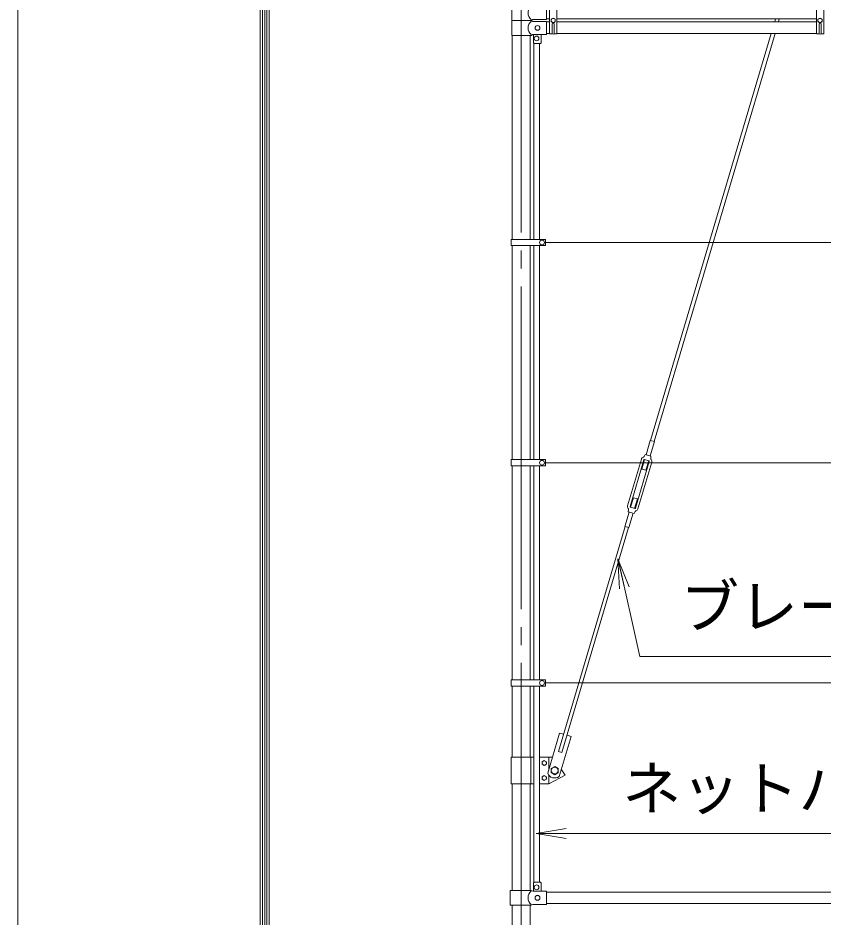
# Model space of a CAD drawing. Units: millimetres, scale not verified. Extents: x -21137 to 21137, y -15758 to 15759.
# Drawn here: x -21137 to -18445, y -9524 to -6516 of the extents above; entities that cross this region are included whole.
import ezdxf
from ezdxf.enums import TextEntityAlignment as Align

# ---------------------------------------------------------------- set-up
doc = ezdxf.new("R2010")
doc.units = ezdxf.units.MM
doc.header["$LTSCALE"] = 60
doc.linetypes.add('LONG_CHAIN', pattern=[21, 18, -1, 1, -1])
for name, color, linetype, lineweight in [('0-0_D-TTL', 7, 'Continuous', 9), ('0-2_D-BMK', 2, 'LONG_CHAIN', 9), ('0-3_D-STR1', 1, 'Continuous', 9), ('0-5_0', 7, 'Continuous', 9), ('0-8_D-STR3', 3, 'Continuous', 9), ('0-9_D-STR-TXT', 7, 'Continuous', 9)]:
    doc.layers.add(name, color=color, linetype=linetype, lineweight=lineweight)
doc.styles.add('ＭＳ ゴシック', font='')
doc.styles.get('ＭＳ ゴシック').set_extended_font_data('MS Gothic')

# ---------------------------------------------------------------- blocks, each defined once
blk = doc.blocks.new('_Open')
at = {"layer": '0-5_0'}
blk.add_line((-60, 10), (0, 0), dxfattribs=at)
blk.add_lwpolyline([(-60, -10), (0, 0), (-60, 0)], dxfattribs=at)

msp = doc.modelspace()

# ---------------------------------------------------------------- linework, layer by layer
at = {"layer": '0-0_D-TTL', "color": 2}
msp.add_lwpolyline([(-21137.34, 2061.91), (4062.66, 2061.91), (4062.66, -15758.09), (-21137.34, -15758.09)], close=True, dxfattribs=at)
at = {"layer": '0-0_D-TTL'}
for points in [[(-20327.34, 1401.91), (3252.66, 1401.91), (3252.66, -15098.09), (-20327.34, -15098.09)], [(-20319.84, 1394.41), (3245.16, 1394.41), (3245.16, -15090.59), (-20319.84, -15090.59)], [(-20312.34, 1386.91), (3237.66, 1386.91), (3237.66, -15083.09), (-20312.34, -15083.09)], [(-20304.84, 1379.41), (3230.16, 1379.41), (3230.16, -15075.59), (-20304.84, -15075.59)], [(-20297.34, 1371.91), (3222.66, 1371.91), (3222.66, -15068.09), (-20297.34, -15068.09)]]:
    msp.add_lwpolyline(points, close=True, dxfattribs=at)
at = {"layer": '0-2_D-BMK'}
msp.add_line((-19455.07, 145.87), (-19455.07, -10589.13), dxfattribs=at)
at = {"layer": '0-3_D-STR1'}
for p, q in [((-19370.07, -6519.13), (-19360.07, -6519.13)), ((-19335.07, -6519.13), (-18467.57, -6519.13)), ((-19370.07, -6529.13), (-19360.07, -6529.13)), ((-19335.07, -6529.13), (-18467.57, -6529.13)), ((-19485.32, -7256.63), (-19485.32, -6574.13)), ((-19424.82, -7256.63), (-19424.82, -6574.13)), ((-19370.07, -6567.23), (-19360.07, -6567.23)), ((-19335.07, -6567.23), (-18467.57, -6567.23)), ((-19485.32, -7993.63), (-19485.32, -7277.63)), ((-19424.82, -7993.63), (-19424.82, -7277.63)), ((-19485.32, -8730.63), (-19485.32, -8014.63)), ((-19424.82, -8730.63), (-19424.82, -8014.63)), ((-19485.32, -8989.13), (-19485.32, -8751.63)), ((-19424.82, -8989.13), (-19424.82, -8751.63)), ((-19485.32, -9435.03), (-19485.32, -9079.13)), ((-19424.82, -9435.03), (-19424.82, -9079.13)), ((-19370.07, -9441.03), (-17540.07, -9441.03)), ((-19485.32, -10539.13), (-19485.32, -9485.03)), ((-19424.82, -10539.13), (-19424.82, -9485.03)), ((-19370.07, -9479.13), (-17540.07, -9479.13))]:
    msp.add_line(p, q, dxfattribs=at)
at = {"layer": '0-8_D-STR3'}
for p, q in [((-19486.17, -6474.13), (-19486.17, -6524.13)), ((-19370.07, -6521.13), (-19370.07, -6477.13)), ((-19486.17, -6524.13), (-19421.27, -6524.13)), ((-19486.17, -6524.13), (-19421.27, -6524.13)), ((-19486.17, -6574.13), (-19486.17, -6524.13)), ((-19415.27, -6521.13), (-19421.27, -6524.13)), ((-19415.27, -6527.13), (-19421.27, -6524.13)), ((-19415.27, -6521.13), (-19370.07, -6521.13)), ((-19415.27, -6527.13), (-19370.07, -6527.13)), ((-19370.07, -6527.13), (-19370.07, -6571.13)), ((-18603.89, -6519.13), (-18606.85, -6529.13)), ((-18591.38, -6519.13), (-18594.34, -6529.13)), ((-19351.07, -6569.02), (-19351.07, -6536.13)), ((-19344.07, -6569.02), (-19344.07, -6536.13)), ((-18458.57, -6569.02), (-18458.57, -6536.13)), ((-18451.57, -6569.02), (-18451.57, -6536.13)), ((-19486.17, -6574.13), (-19421.27, -6574.13)), ((-19415.27, -6571.13), (-19421.27, -6574.13)), ((-19415.27, -6571.13), (-19370.07, -6571.13)), ((-19413.07, -6599.13), (-19413.07, -6571.13)), ((-19388.07, -6599.13), (-19388.07, -6571.13)), ((-18618.14, -6567.23), (-19021.69, -7929.77)), ((-18605.62, -6567.23), (-19010.19, -7933.18)), ((-19412.57, -7256.63), (-19412.57, -6600.45)), ((-19411.07, -6601.13), (-19390.07, -6601.13)), ((-19393.57, -7256.63), (-19393.57, -6601.13)), ((-19487.87, -7256.63), (-19487.87, -7277.63)), ((-19487.87, -7256.63), (-19373.07, -7256.63)), ((-19487.87, -7277.63), (-19373.07, -7277.63)), ((-19412.57, -7993.63), (-19412.57, -7277.63)), ((-19393.57, -7993.63), (-19393.57, -7277.63)), ((-19373.07, -7256.63), (-19373.07, -7277.63)), ((-17537.57, -7267.13), (-19373.07, -7267.13)), ((-19022.75, -7929.46), (-19036.95, -7977.4)), ((-19009.13, -7933.49), (-19023.33, -7981.44)), ((-19022.75, -7929.46), (-19009.13, -7933.49)), ((-19487.87, -7993.63), (-19487.87, -8014.63)), ((-19487.87, -7993.63), (-19373.07, -7993.63)), ((-19373.07, -7993.63), (-19373.07, -8014.63)), ((-19052.79, -7992.53), (-19098.8, -8147.86)), ((-19044.64, -7994.94), (-19090.65, -8150.27)), ((-19026.43, -8000.34), (-19072.43, -8155.67)), ((-19041.77, -7993.7), (-19051.15, -8025.35)), ((-19039.73, -7976.58), (-19043.55, -7983.58)), ((-19042.16, -7993.59), (-19027.77, -7997.85)), ((-19039.73, -7976.58), (-19020.55, -7982.26)), ((-19028.16, -7997.74), (-19037.53, -8029.38)), ((-19020.55, -7982.26), (-19021.16, -7990.21)), ((-19487.87, -8014.63), (-19373.07, -8014.63)), ((-19412.57, -8730.63), (-19412.57, -8014.63)), ((-19393.57, -8730.63), (-19393.57, -8014.63)), ((-17537.57, -8004.13), (-19373.07, -8004.13)), ((-19018.28, -8002.75), (-19064.28, -8158.08)), ((-19051.15, -8025.35), (-19037.53, -8029.38)), ((-19088.92, -8152.87), (-19079.54, -8121.23)), ((-19079.54, -8121.23), (-19065.93, -8125.26)), ((-19089.3, -8152.76), (-19074.92, -8157.02)), ((-19075.3, -8156.9), (-19065.93, -8125.26)), ((-19107.94, -8217.11), (-19093.74, -8169.17)), ((-19096.52, -8168.35), (-19095.91, -8160.39)), ((-19094.33, -8221.14), (-19080.13, -8173.2)), ((-19106.89, -8217.42), (-19329.81, -8970.1)), ((-19095.38, -8220.83), (-19318.31, -8973.51)), ((-19107.94, -8217.11), (-19094.33, -8221.14)), ((-19487.87, -8730.63), (-19487.87, -8751.63)), ((-19487.87, -8730.63), (-19373.07, -8730.63)), ((-19487.87, -8751.63), (-19373.07, -8751.63)), ((-19412.57, -9408.71), (-19412.57, -8751.63)), ((-19393.57, -9408.03), (-19393.57, -8751.63)), ((-19373.07, -8730.63), (-19373.07, -8751.63)), ((-17537.57, -8741.13), (-19373.07, -8741.13)), ((-19365.96, -9042.83), (-19326.2, -8908.6)), ((-19327.6, -9054.19), (-19287.85, -8919.96)), ((-19326.2, -8908.6), (-19312.78, -8912.57)), ((-19301.27, -8915.98), (-19287.85, -8919.96)), ((-19487.62, -8989.13), (-19487.62, -9079.13)), ((-19412.57, -8989.13), (-19487.62, -8989.13)), ((-19422.52, -8989.13), (-19422.52, -9079.13)), ((-19350.05, -8989.13), (-19393.57, -8989.13)), ((-19362.52, -8989.13), (-19362.52, -9031.23)), ((-19329.81, -8970.1), (-19318.31, -8973.51)), ((-19362.52, -9049.13), (-19362.52, -9079.13)), ((-19412.57, -9079.13), (-19487.62, -9079.13)), ((-19362.52, -9079.13), (-19393.57, -9079.13)), ((-19413.07, -9410.03), (-19413.07, -9438.03)), ((-19411.07, -9408.03), (-19390.07, -9408.03)), ((-19388.07, -9410.03), (-19388.07, -9438.03)), ((-19491.17, -9435.03), (-19421.27, -9435.03)), ((-19491.17, -9435.03), (-19491.17, -9485.03)), ((-19415.27, -9438.03), (-19421.27, -9435.03)), ((-19415.27, -9438.03), (-19370.07, -9438.03)), ((-19370.07, -9482.03), (-19370.07, -9438.03)), ((-19491.17, -9485.03), (-19421.27, -9485.03)), ((-19415.27, -9482.03), (-19421.27, -9485.03)), ((-19415.27, -9482.03), (-19370.07, -9482.03))]:
    msp.add_line(p, q, dxfattribs=at)
for points in [[(-19351.07, -6569.02), (-19360.07, -6569.02), (-19360.07, -6479.76)], [(-19344.07, -6479.76), (-19335.07, -6479.76), (-19335.07, -6569.02), (-19344.07, -6569.02)], [(-18458.57, -6479.76), (-18467.57, -6479.76), (-18467.57, -6569.02), (-18458.57, -6569.02)], [(-18451.57, -6569.02), (-18442.57, -6569.02), (-18442.57, -6479.76)], [(-19096.52, -8168.35), (-19077.35, -8174.03), (-19073.53, -8167.02)], [(-19320.39, -9029.83), (-19307.52, -9049.13), (-19362.52, -9079.13)]]:
    msp.add_lwpolyline(points, dxfattribs=at)
for points in [[(-19347.57, -6532.23), (-19354.59, -6528.18), (-19354.59, -6520.08), (-19347.57, -6516.03), (-19340.56, -6520.08), (-19340.56, -6528.18)], [(-18455.07, -6532.23), (-18448.06, -6528.18), (-18448.06, -6520.08), (-18455.07, -6516.03), (-18462.09, -6520.08), (-18462.09, -6528.18)], [(-19377.52, -9001.03), (-19384.54, -9005.08), (-19384.54, -9013.18), (-19377.52, -9017.23), (-19370.51, -9013.18), (-19370.51, -9005.08)], [(-19342.52, -9020.28), (-19354.52, -9027.2), (-19354.52, -9041.06), (-19342.52, -9047.99), (-19330.52, -9041.06), (-19330.52, -9027.2)], [(-19377.52, -9067.23), (-19384.54, -9063.18), (-19384.54, -9055.08), (-19377.52, -9051.03), (-19370.51, -9055.08), (-19370.51, -9063.18)]]:
    msp.add_lwpolyline(points, close=True, dxfattribs=at)
for centre, radius in [((-19347.57, -6524.13), 7.03), ((-18455.07, -6524.13), 7.03), ((-19400.07, -6549.13), 8), ((-19403.07, -6584.13), 8), ((-19385.07, -7267.13), 8), ((-19385.07, -8004.13), 8), ((-19385.07, -8741.13), 8), ((-19377.52, -9009.13), 7.03), ((-19342.52, -9034.13), 11.5), ((-19377.52, -9059.13), 7.03), ((-19403.07, -9425.03), 8), ((-19400.07, -9460.03), 8)]:
    msp.add_circle(centre, radius, dxfattribs=at)
for centre, radius, start, end in [((-19402.68, -6499.13), 28.8, 130.19176, 229.80824), ((-19402.68, -6549.13), 28.8, 130.19176, 229.80824), ((-19347.57, -6536.13), 3.5, 0, 180), ((-18455.07, -6536.13), 3.5, 0, 180), ((-19347.57, -6563.4), 6.62, 238.10921, 301.89079), ((-18455.07, -6563.4), 6.62, 238.10921, 301.89079), ((-19411.07, -6599.13), 2, 180, 270), ((-19390.07, -6599.13), 2, 270, 0), ((-19042.73, -7995.51), 10.5, 107.38299, 163.50187), ((-19047.06, -7981.67), 4, 287.38299, 331.40262), ((-19042.73, -7995.51), 2, 73.50187, 163.50187), ((-19028.34, -7999.77), 2, 343.50187, 73.50187), ((-19017.17, -7990.52), 4, 175.60113, 219.62076), ((-19028.34, -7999.77), 10.5, 343.50187, 39.62076), ((-19088.73, -8150.84), 10.5, 163.50187, 219.62076), ((-19088.73, -8150.84), 2, 163.50187, 253.50187), ((-19099.9, -8160.08), 4, 355.60113, 39.62076), ((-19074.35, -8155.1), 2, 253.50187, 343.50187), ((-19070.02, -8168.94), 4, 107.38299, 151.40262), ((-19074.35, -8155.1), 10.5, 287.38299, 343.50187), ((-19342.52, -9034.13), 25, 200.37177, 306.63198), ((-19411.07, -9410.03), 2, 90, 180), ((-19390.07, -9410.03), 2, 0, 90), ((-19402.68, -9460.03), 28.8, 130.19176, 229.80824)]:
    msp.add_arc(centre, radius, start, end, dxfattribs=at)
at = {"layer": '0-9_D-STR-TXT'}
msp.add_line((-18154.76, -9244.71), (-19402, -9244.71), dxfattribs=at)
msp.add_lwpolyline([(-17667.13, -8652.32), (-19057.97, -8652.32), (-19130.73, -8327.22)], dxfattribs=at)

# ---------------------------------------------------------------- block references
at = {"layer": '0-9_D-STR-TXT', "xscale": 1.666667, "yscale": 1.666667}
for p, rotation in [((-19131.16, -8325.27), 102.61465), ((-19404, -9244.71), 180)]:
    msp.add_blockref('_Open', p, dxfattribs=dict(at, rotation=rotation))

# ---------------------------------------------------------------- texts
at = {"layer": '0-9_D-STR-TXT', "style": 'ＭＳ ゴシック'}
for s, p in [('ブレース φ12', (-18922.71, -8600.1)), ('ネットバー', (-19116.43, -9208.86))]:
    msp.add_text(s, height=144.3, dxfattribs=at).set_placement(p, align=Align.BOTTOM_LEFT)

doc.saveas('drawing.dxf')
